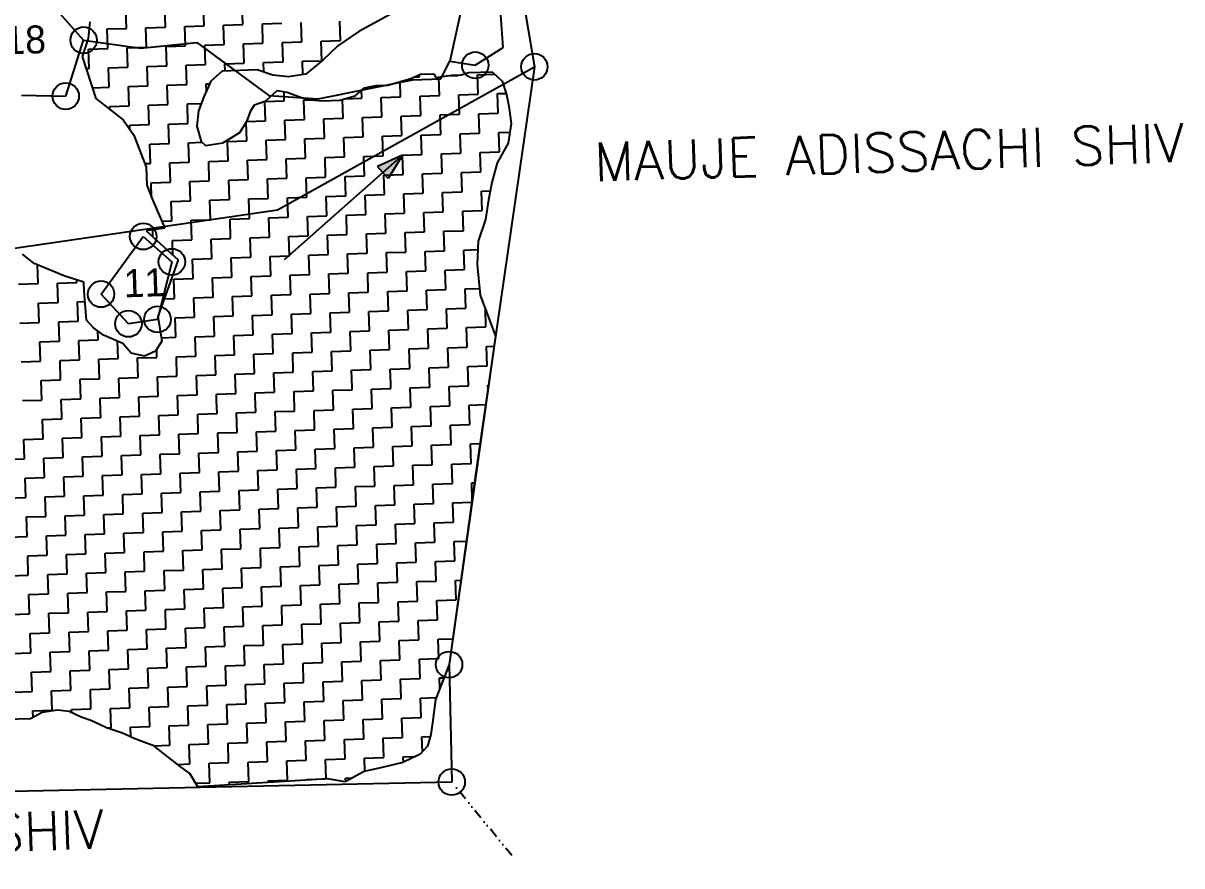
# Model space of a CAD drawing. Header units: metres. Extents: x 279700 to 281193, y 2031385 to 2032574.
# Drawn here: x 280590 to 281193, y 2031385 to 2031824 of the extents above; entities that cross this region are included whole.
import ezdxf
from ezdxf.enums import TextEntityAlignment as Align

# ---------------------------------------------------------------- set-up
doc = ezdxf.new("R2010")
doc.units = ezdxf.units.M
doc.linetypes.add('DIVIDE', pattern=[1.25, 0.5, -0.25, 0, -0.25, 0, -0.25])
for name, color, linetype in [('POLY_HATCH', 12, 'Continuous'), ('POLY_PARCEL', 6, 'Continuous'), ('TEXT_MAPOUT', 7, 'Continuous'), ('TEXT_PARCEL', 7, 'Continuous'), ('V_BOUND_LINE', 7, 'Continuous'), ('V_DIVIDE_LINE', 7, 'DIVIDE')]:
    doc.layers.add(name, color=color, linetype=linetype)
doc.styles.get("Standard").update_dxf_attribs({"font": 'simplex.shx'})
doc.styles.add('TEXT_MAP', font='')
doc.styles.get('TEXT_MAP').set_extended_font_data('Kruti Dev 050')

msp = doc.modelspace()

# ---------------------------------------------------------------- hatches: boundary and pattern name
h = msp.add_hatch(color=256)
h.paths.add_polyline_path([(280777.48, 2031746.19), (280780.25, 2031743.06), (280787.71, 2031755.24)])
h.paths.add_polyline_path([(280787.71, 2031755.24), (280774.71, 2031749.32), (280777.48, 2031746.19)])

# ---------------------------------------------------------------- linework, layer by layer
for points in [[(280787.71, 2031755.24), (280726.09, 2031700.68)], [(280787.71, 2031755.24), (280774.71, 2031749.32)], [(280787.71, 2031755.24), (280780.25, 2031743.06)], [(280780.25, 2031743.06), (280774.71, 2031749.32)]]:
    msp.add_lwpolyline(points)
for centre in [(280621.68, 2031815.02), (280825.55, 2031802.01), (280856.31, 2031801.17), (280612.39, 2031785.89), (280652.7, 2031712.88), (280667.62, 2031699.61), (280630.75, 2031682.86), (280660.14, 2031669.72), (280645.03, 2031667.45), (280811.9, 2031490.01), (280813.31, 2031428.89)]:
    msp.add_circle(centre, 6.88)
at = {"layer": 'POLY_HATCH', "linetype": 'Continuous'}
for p, q in [((280684.43, 2031822.54), (280684.09, 2031832.64)), ((280704.61, 2031823.21), (280704.28, 2031833.31)), ((280644.05, 2031821.2), (280643.72, 2031831.29)), ((280664.24, 2031821.87), (280663.9, 2031831.97)), ((280633.96, 2031820.86), (280644.05, 2031821.2)), ((280634.29, 2031810.77), (280633.96, 2031820.86)), ((280654.15, 2031821.54), (280664.24, 2031821.87)), ((280654.48, 2031811.44), (280654.15, 2031821.54)), ((280674.33, 2031822.21), (280684.43, 2031822.54)), ((280674.67, 2031812.11), (280674.33, 2031822.21)), ((280694.52, 2031822.88), (280704.61, 2031823.21)), ((280694.86, 2031812.79), (280694.52, 2031822.88)), ((280714.71, 2031823.55), (280724.8, 2031823.89)), ((280715.04, 2031813.46), (280714.71, 2031823.55)), ((280735.23, 2031814.13), (280734.89, 2031824.22)), ((280755.42, 2031814.8), (280755.08, 2031824.89)), ((280725.14, 2031813.79), (280735.23, 2031814.13)), ((280745.32, 2031814.46), (280755.42, 2031814.8)), ((280745.66, 2031804.37), (280745.32, 2031814.46)), ((280624.2, 2031810.44), (280634.29, 2031810.77)), ((280624.54, 2031800.34), (280624.2, 2031810.44)), ((280644.39, 2031811.11), (280654.48, 2031811.44)), ((280644.72, 2031801.01), (280644.39, 2031811.11)), ((280664.58, 2031811.78), (280674.67, 2031812.11)), ((280664.91, 2031801.68), (280664.58, 2031811.78)), ((280684.76, 2031812.45), (280694.86, 2031812.79)), ((280685.1, 2031802.36), (280684.76, 2031812.45)), ((280704.95, 2031813.12), (280715.04, 2031813.46)), ((280705.29, 2031803.03), (280704.95, 2031813.12)), ((280725.47, 2031803.7), (280725.14, 2031813.79)), ((280675, 2031802.02), (280685.1, 2031802.36)), ((280675.34, 2031791.93), (280675, 2031802.02)), ((280695.19, 2031802.69), (280705.29, 2031803.03)), ((280695.32, 2031798.98), (280695.19, 2031802.69)), ((280715.38, 2031803.36), (280725.47, 2031803.7)), ((280715.55, 2031798.35), (280715.38, 2031803.36)), ((280735.57, 2031804.03), (280745.66, 2031804.37)), ((280735.8, 2031797.13), (280735.57, 2031804.03)), ((280622.92, 2031800.29), (280624.54, 2031800.34)), ((280634.63, 2031800.68), (280644.72, 2031801.01)), ((280634.97, 2031790.58), (280634.63, 2031800.68)), ((280654.82, 2031801.35), (280664.91, 2031801.68)), ((280655.15, 2031791.26), (280654.82, 2031801.35)), ((280793.64, 2031795.86), (280796.46, 2031795.95)), ((280796.46, 2031795.95), (280796.43, 2031797.08)), ((280806.89, 2031786.2), (280806.57, 2031795.8)), ((280810.47, 2031796.42), (280816.65, 2031796.63)), ((280816.65, 2031796.63), (280816.64, 2031796.96)), ((280826.74, 2031796.96), (280835.69, 2031797.26)), ((280827.08, 2031786.87), (280826.74, 2031796.96)), ((280626.18, 2031790.29), (280634.97, 2031790.58)), ((280645.06, 2031790.92), (280655.15, 2031791.26)), ((280645.4, 2031780.83), (280645.06, 2031790.92)), ((280665.25, 2031791.59), (280675.34, 2031791.93)), ((280665.58, 2031781.5), (280665.25, 2031791.59)), ((280685.43, 2031792.26), (280687.34, 2031792.33)), ((280685.56, 2031788.45), (280685.43, 2031792.26)), ((280786.71, 2031785.53), (280786.44, 2031793.55)), ((280726.14, 2031783.51), (280725.99, 2031788.2)), ((280736.24, 2031783.85), (280740.54, 2031783.99)), ((280736.57, 2031773.75), (280736.24, 2031783.85)), ((280756.76, 2031774.43), (280756.43, 2031784.22)), ((280757.62, 2031784.56), (280766.52, 2031784.85)), ((280766.52, 2031784.85), (280766.38, 2031789)), ((280776.61, 2031785.19), (280786.71, 2031785.53)), ((280776.95, 2031775.1), (280776.61, 2031785.19)), ((280796.8, 2031785.86), (280806.89, 2031786.2)), ((280797.13, 2031775.77), (280796.8, 2031785.86)), ((280816.99, 2031786.53), (280827.08, 2031786.87)), ((280817.32, 2031776.44), (280816.99, 2031786.53)), ((280837.17, 2031787.2), (280841.55, 2031787.35)), ((280837.51, 2031777.11), (280837.17, 2031787.2)), ((280635.3, 2031780.49), (280645.4, 2031780.83)), ((280635.35, 2031779.01), (280635.3, 2031780.49)), ((280655.49, 2031781.16), (280665.58, 2031781.5)), ((280655.82, 2031771.07), (280655.49, 2031781.16)), ((280675.68, 2031781.83), (280682.87, 2031782.07)), ((280676.01, 2031771.74), (280675.68, 2031781.83)), ((280716.05, 2031783.18), (280726.14, 2031783.51)), ((280716.39, 2031773.08), (280716.05, 2031783.18)), ((280665.92, 2031771.4), (280676.01, 2031771.74)), ((280706.63, 2031762.65), (280706.31, 2031772.26)), ((280706.61, 2031772.76), (280716.39, 2031773.08)), ((280726.48, 2031773.42), (280736.57, 2031773.75)), ((280726.82, 2031763.32), (280726.48, 2031773.42)), ((280746.67, 2031774.09), (280756.76, 2031774.43)), ((280747, 2031764), (280746.67, 2031774.09)), ((280766.85, 2031774.76), (280776.95, 2031775.1)), ((280767.19, 2031764.67), (280766.85, 2031774.76)), ((280787.04, 2031775.43), (280797.13, 2031775.77)), ((280787.38, 2031765.34), (280787.04, 2031775.43)), ((280807.23, 2031776.1), (280817.32, 2031776.44)), ((280807.56, 2031766.01), (280807.23, 2031776.1)), ((280827.42, 2031776.77), (280837.51, 2031777.11)), ((280827.75, 2031766.68), (280827.42, 2031776.77)), ((280645.73, 2031770.73), (280655.82, 2031771.07)), ((280645.8, 2031768.56), (280645.73, 2031770.73)), ((280666.25, 2031761.31), (280665.92, 2031771.4)), ((280797.47, 2031765.67), (280807.56, 2031766.01)), ((280797.81, 2031755.58), (280797.47, 2031765.67)), ((280817.66, 2031766.35), (280827.75, 2031766.68)), ((280817.99, 2031756.25), (280817.66, 2031766.35)), ((280837.84, 2031767.02), (280843.55, 2031767.21)), ((280838.18, 2031756.92), (280837.84, 2031767.02)), ((280656.16, 2031760.97), (280666.25, 2031761.31)), ((280656.5, 2031750.88), (280656.16, 2031760.97)), ((280676.35, 2031761.65), (280683.32, 2031761.88)), ((280676.68, 2031751.55), (280676.35, 2031761.65)), ((280696.53, 2031762.32), (280706.63, 2031762.65)), ((280696.87, 2031752.22), (280696.53, 2031762.32)), ((280716.72, 2031762.99), (280726.82, 2031763.32)), ((280717.06, 2031752.9), (280716.72, 2031762.99)), ((280736.91, 2031763.66), (280747, 2031764)), ((280737.24, 2031753.57), (280736.91, 2031763.66)), ((280757.1, 2031764.33), (280767.19, 2031764.67)), ((280757.43, 2031754.24), (280757.1, 2031764.33)), ((280777.28, 2031765), (280787.38, 2031765.34)), ((280777.62, 2031754.91), (280777.28, 2031765)), ((280747.34, 2031753.9), (280757.43, 2031754.24)), ((280747.67, 2031743.81), (280747.34, 2031753.9)), ((280767.53, 2031754.57), (280777.62, 2031754.91)), ((280767.86, 2031744.48), (280767.53, 2031754.57)), ((280787.71, 2031755.24), (280797.81, 2031755.58)), ((280788.05, 2031745.15), (280787.71, 2031755.24)), ((280807.9, 2031755.92), (280817.99, 2031756.25)), ((280808.24, 2031745.82), (280807.9, 2031755.92)), ((280828.09, 2031756.59), (280838.18, 2031756.92)), ((280828.42, 2031746.49), (280828.09, 2031756.59)), ((280653.52, 2031750.78), (280656.5, 2031750.88)), ((280666.59, 2031751.22), (280676.68, 2031751.55)), ((280666.93, 2031741.12), (280666.59, 2031751.22)), ((280686.78, 2031751.89), (280696.87, 2031752.22)), ((280687.11, 2031741.79), (280686.78, 2031751.89)), ((280706.96, 2031752.56), (280717.06, 2031752.9)), ((280707.3, 2031742.47), (280706.96, 2031752.56)), ((280727.15, 2031753.23), (280737.24, 2031753.57)), ((280727.49, 2031743.14), (280727.15, 2031753.23)), ((280677.02, 2031741.46), (280687.11, 2031741.79)), ((280697.21, 2031742.13), (280707.3, 2031742.47)), ((280697.54, 2031732.04), (280697.21, 2031742.13)), ((280717.39, 2031742.8), (280727.49, 2031743.14)), ((280717.73, 2031732.71), (280717.39, 2031742.8)), ((280737.58, 2031743.47), (280747.67, 2031743.81)), ((280737.92, 2031733.38), (280737.58, 2031743.47)), ((280757.77, 2031744.14), (280767.86, 2031744.48)), ((280758.1, 2031734.05), (280757.77, 2031744.14)), ((280777.95, 2031744.82), (280788.05, 2031745.15)), ((280778.29, 2031734.72), (280777.95, 2031744.82)), ((280798.14, 2031745.49), (280808.24, 2031745.82)), ((280798.48, 2031735.39), (280798.14, 2031745.49)), ((280818.33, 2031746.16), (280828.42, 2031746.49)), ((280818.66, 2031736.06), (280818.33, 2031746.16)), ((280656.83, 2031740.79), (280666.93, 2031741.12)), ((280657.08, 2031733.19), (280656.83, 2031740.79)), ((280677.35, 2031731.37), (280677.02, 2031741.46)), ((280808.57, 2031735.73), (280818.66, 2031736.06)), ((280808.91, 2031725.64), (280808.57, 2031735.73)), ((280828.76, 2031736.4), (280833.36, 2031736.55)), ((280829.09, 2031726.31), (280828.76, 2031736.4)), ((280667.26, 2031731.03), (280677.35, 2031731.37)), ((280667.6, 2031720.94), (280667.26, 2031731.03)), ((280687.45, 2031731.7), (280697.54, 2031732.04)), ((280687.78, 2031721.61), (280687.45, 2031731.7)), ((280707.64, 2031732.37), (280717.73, 2031732.71)), ((280707.97, 2031722.28), (280707.64, 2031732.37)), ((280727.82, 2031733.04), (280737.92, 2031733.38)), ((280728.16, 2031722.95), (280727.82, 2031733.04)), ((280748.01, 2031733.72), (280758.1, 2031734.05)), ((280748.35, 2031723.62), (280748.01, 2031733.72)), ((280768.2, 2031734.39), (280778.29, 2031734.72)), ((280768.53, 2031724.29), (280768.2, 2031734.39)), ((280788.38, 2031735.06), (280798.48, 2031735.39)), ((280788.72, 2031724.96), (280788.38, 2031735.06)), ((280738.25, 2031723.29), (280748.35, 2031723.62)), ((280758.44, 2031723.96), (280768.53, 2031724.29)), ((280758.77, 2031713.86), (280758.44, 2031723.96)), ((280778.63, 2031724.63), (280788.72, 2031724.96)), ((280778.96, 2031714.54), (280778.63, 2031724.63)), ((280798.81, 2031725.3), (280808.91, 2031725.64)), ((280799.15, 2031715.21), (280798.81, 2031725.3)), ((280819, 2031725.97), (280829.09, 2031726.31)), ((280819.34, 2031715.88), (280819, 2031725.97)), ((280662.47, 2031720.77), (280667.6, 2031720.94)), ((280677.69, 2031721.27), (280687.78, 2031721.61)), ((280678.03, 2031711.18), (280677.69, 2031721.27)), ((280697.88, 2031721.94), (280707.97, 2031722.28)), ((280698.21, 2031711.85), (280697.88, 2031721.94)), ((280718.06, 2031722.61), (280728.16, 2031722.95)), ((280718.4, 2031712.52), (280718.06, 2031722.61)), ((280738.59, 2031713.19), (280738.25, 2031723.29)), ((280657.77, 2031712.52), (280657.65, 2031716.3)), ((280688.12, 2031711.51), (280698.21, 2031711.85)), ((280688.46, 2031701.42), (280688.12, 2031711.51)), ((280708.31, 2031712.19), (280718.4, 2031712.52)), ((280708.64, 2031702.09), (280708.31, 2031712.19)), ((280728.49, 2031712.86), (280738.59, 2031713.19)), ((280728.83, 2031702.76), (280728.49, 2031712.86)), ((280748.68, 2031713.53), (280758.77, 2031713.86)), ((280749.02, 2031703.43), (280748.68, 2031713.53)), ((280768.87, 2031714.2), (280778.96, 2031714.54)), ((280769.2, 2031704.11), (280768.87, 2031714.2)), ((280789.06, 2031714.87), (280799.15, 2031715.21)), ((280789.39, 2031704.78), (280789.06, 2031714.87)), ((280809.24, 2031715.54), (280819.34, 2031715.88)), ((280809.58, 2031705.45), (280809.24, 2031715.54)), ((280667.93, 2031710.84), (280678.03, 2031711.18)), ((280668.19, 2031703.13), (280667.93, 2031710.84)), ((280799.48, 2031705.11), (280809.58, 2031705.45)), ((280819.67, 2031705.78), (280826.9, 2031706.02)), ((280820.01, 2031695.69), (280819.67, 2031705.78)), ((280678.36, 2031701.08), (280688.46, 2031701.42)), ((280678.7, 2031690.99), (280678.36, 2031701.08)), ((280698.55, 2031701.76), (280708.64, 2031702.09)), ((280698.88, 2031691.66), (280698.55, 2031701.76)), ((280718.74, 2031702.43), (280728.83, 2031702.76)), ((280719.07, 2031692.33), (280718.74, 2031702.43)), ((280738.92, 2031703.1), (280749.02, 2031703.43)), ((280739.26, 2031693.01), (280738.92, 2031703.1)), ((280759.11, 2031703.77), (280769.2, 2031704.11)), ((280759.45, 2031693.68), (280759.11, 2031703.77)), ((280779.3, 2031704.44), (280789.39, 2031704.78)), ((280779.63, 2031694.35), (280779.3, 2031704.44)), ((280799.82, 2031695.02), (280799.48, 2031705.11)), ((280597.95, 2031688.31), (280597.62, 2031698.11)), ((280749.35, 2031693.34), (280759.45, 2031693.68)), ((280749.69, 2031683.25), (280749.35, 2031693.34)), ((280769.54, 2031694.01), (280779.63, 2031694.35)), ((280769.88, 2031683.92), (280769.54, 2031694.01)), ((280789.73, 2031694.68), (280799.82, 2031695.02)), ((280790.06, 2031684.59), (280789.73, 2031694.68)), ((280809.91, 2031695.35), (280820.01, 2031695.69)), ((280810.25, 2031685.26), (280809.91, 2031695.35)), ((280587.86, 2031687.97), (280597.95, 2031688.31)), ((280608.04, 2031688.64), (280618.14, 2031688.98)), ((280608.38, 2031678.55), (280608.04, 2031688.64)), ((280618.14, 2031688.98), (280618.09, 2031690.29)), ((280668.6, 2031690.66), (280678.7, 2031690.99)), ((280668.94, 2031680.56), (280668.6, 2031690.66)), ((280688.79, 2031691.33), (280698.88, 2031691.66)), ((280689.13, 2031681.23), (280688.79, 2031691.33)), ((280708.98, 2031692), (280719.07, 2031692.33)), ((280709.31, 2031681.9), (280708.98, 2031692)), ((280729.17, 2031692.67), (280739.26, 2031693.01)), ((280729.5, 2031682.58), (280729.17, 2031692.67)), ((280679.03, 2031680.9), (280689.13, 2031681.23)), ((280699.22, 2031681.57), (280709.31, 2031681.9)), ((280699.56, 2031671.48), (280699.22, 2031681.57)), ((280719.41, 2031682.24), (280729.5, 2031682.58)), ((280719.74, 2031672.15), (280719.41, 2031682.24)), ((280739.59, 2031682.91), (280749.69, 2031683.25)), ((280739.93, 2031672.82), (280739.59, 2031682.91)), ((280759.78, 2031683.58), (280769.88, 2031683.92)), ((280760.12, 2031673.49), (280759.78, 2031683.58)), ((280779.97, 2031684.25), (280790.06, 2031684.59)), ((280780.3, 2031674.16), (280779.97, 2031684.25)), ((280800.16, 2031684.93), (280810.25, 2031685.26)), ((280800.49, 2031674.83), (280800.16, 2031684.93)), ((280820.34, 2031685.6), (280827.72, 2031685.84)), ((280820.68, 2031675.5), (280820.34, 2031685.6)), ((280598.28, 2031678.21), (280608.38, 2031678.55)), ((280598.62, 2031668.12), (280598.28, 2031678.21)), ((280618.47, 2031678.88), (280622.4, 2031679.01)), ((280618.81, 2031668.79), (280618.47, 2031678.88)), ((280663.64, 2031680.39), (280668.94, 2031680.56)), ((280679.37, 2031670.8), (280679.03, 2031680.9)), ((280810.59, 2031675.17), (280820.68, 2031675.5)), ((280669.28, 2031670.47), (280679.37, 2031670.8)), ((280669.61, 2031660.37), (280669.28, 2031670.47)), ((280689.46, 2031671.14), (280699.56, 2031671.48)), ((280689.8, 2031661.05), (280689.46, 2031671.14)), ((280709.65, 2031671.81), (280719.74, 2031672.15)), ((280709.99, 2031661.72), (280709.65, 2031671.81)), ((280729.84, 2031672.48), (280739.93, 2031672.82)), ((280730.17, 2031662.39), (280729.84, 2031672.48)), ((280750.02, 2031673.15), (280760.12, 2031673.49)), ((280750.36, 2031663.06), (280750.02, 2031673.15)), ((280770.21, 2031673.83), (280780.3, 2031674.16)), ((280770.55, 2031663.73), (280770.21, 2031673.83)), ((280790.4, 2031674.5), (280800.49, 2031674.83)), ((280790.73, 2031664.4), (280790.4, 2031674.5)), ((280810.92, 2031665.07), (280810.59, 2031675.17)), ((280831.11, 2031665.75), (280830.8, 2031675.07)), ((280588.53, 2031667.78), (280598.62, 2031668.12)), ((280608.71, 2031668.45), (280618.81, 2031668.79)), ((280609.05, 2031658.36), (280608.71, 2031668.45)), ((280629.24, 2031659.03), (280629.08, 2031663.69)), ((280760.45, 2031663.4), (280770.55, 2031663.73)), ((280760.79, 2031653.3), (280760.45, 2031663.4)), ((280780.64, 2031664.07), (280790.73, 2031664.4)), ((280780.98, 2031653.97), (280780.64, 2031664.07)), ((280800.83, 2031664.74), (280810.92, 2031665.07)), ((280801.16, 2031654.65), (280800.83, 2031664.74)), ((280821.01, 2031665.41), (280831.11, 2031665.75)), ((280821.35, 2031655.32), (280821.01, 2031665.41)), ((280598.96, 2031658.02), (280609.05, 2031658.36)), ((280599.29, 2031647.93), (280598.96, 2031658.02)), ((280619.14, 2031658.7), (280629.24, 2031659.03)), ((280619.48, 2031648.6), (280619.14, 2031658.7)), ((280639.67, 2031649.27), (280639.36, 2031658.38)), ((280662.19, 2031660.13), (280669.61, 2031660.37)), ((280679.7, 2031660.71), (280689.8, 2031661.05)), ((280680.04, 2031650.62), (280679.7, 2031660.71)), ((280699.89, 2031661.38), (280709.99, 2031661.72)), ((280700.23, 2031651.29), (280699.89, 2031661.38)), ((280720.08, 2031662.05), (280730.17, 2031662.39)), ((280720.41, 2031651.96), (280720.08, 2031662.05)), ((280740.27, 2031662.72), (280750.36, 2031663.06)), ((280740.6, 2031652.63), (280740.27, 2031662.72)), ((280659.85, 2031649.95), (280659.72, 2031654)), ((280690.13, 2031650.95), (280700.23, 2031651.29)), ((280710.32, 2031651.62), (280720.41, 2031651.96)), ((280710.66, 2031641.53), (280710.32, 2031651.62)), ((280730.51, 2031652.3), (280740.6, 2031652.63)), ((280730.84, 2031642.2), (280730.51, 2031652.3)), ((280750.7, 2031652.97), (280760.79, 2031653.3)), ((280751.03, 2031642.87), (280750.7, 2031652.97)), ((280770.88, 2031653.64), (280780.98, 2031653.97)), ((280771.22, 2031643.54), (280770.88, 2031653.64)), ((280791.07, 2031654.31), (280801.16, 2031654.65)), ((280791.41, 2031644.22), (280791.07, 2031654.31)), ((280811.26, 2031654.98), (280821.35, 2031655.32)), ((280811.59, 2031644.89), (280811.26, 2031654.98)), ((280831.44, 2031655.65), (280835.4, 2031655.78)), ((280831.78, 2031645.56), (280831.44, 2031655.65)), ((280589.2, 2031647.6), (280599.29, 2031647.93)), ((280609.39, 2031648.27), (280619.48, 2031648.6)), ((280609.72, 2031638.17), (280609.39, 2031648.27)), ((280629.57, 2031648.94), (280639.67, 2031649.27)), ((280629.91, 2031638.84), (280629.57, 2031648.94)), ((280649.76, 2031649.61), (280659.85, 2031649.95)), ((280650.1, 2031639.52), (280649.76, 2031649.61)), ((280669.95, 2031650.28), (280680.04, 2031650.62)), ((280670.28, 2031640.19), (280669.95, 2031650.28)), ((280690.47, 2031640.86), (280690.13, 2031650.95)), ((280821.69, 2031645.22), (280831.78, 2031645.56)), ((280821.85, 2031640.17), (280821.69, 2031645.22)), ((280640, 2031639.18), (280650.1, 2031639.52)), ((280640.34, 2031629.09), (280640, 2031639.18)), ((280660.19, 2031639.85), (280670.28, 2031640.19)), ((280660.52, 2031629.76), (280660.19, 2031639.85)), ((280680.38, 2031640.52), (280690.47, 2031640.86)), ((280680.71, 2031630.43), (280680.38, 2031640.52)), ((280700.56, 2031641.19), (280710.66, 2031641.53)), ((280700.9, 2031631.1), (280700.56, 2031641.19)), ((280720.75, 2031641.87), (280730.84, 2031642.2)), ((280721.09, 2031631.77), (280720.75, 2031641.87)), ((280740.94, 2031642.54), (280751.03, 2031642.87)), ((280741.27, 2031632.44), (280740.94, 2031642.54)), ((280761.12, 2031643.21), (280771.22, 2031643.54)), ((280761.42, 2031634.31), (280761.12, 2031643.21)), ((280781.31, 2031643.88), (280791.41, 2031644.22)), ((280781.56, 2031636.27), (280781.31, 2031643.88)), ((280801.5, 2031644.55), (280811.59, 2031644.89)), ((280801.71, 2031638.22), (280801.5, 2031644.55)), ((280822.02, 2031635.13), (280821.85, 2031640.17)), ((280599.63, 2031637.84), (280609.72, 2031638.17)), ((280599.96, 2031627.74), (280599.63, 2031637.84)), ((280619.81, 2031638.51), (280629.91, 2031638.84)), ((280620.15, 2031628.42), (280619.81, 2031638.51)), ((280751.37, 2031632.78), (280761.46, 2031633.12)), ((280761.46, 2031633.12), (280761.42, 2031634.31)), ((280771.55, 2031633.45), (280781.65, 2031633.79)), ((280771.89, 2031623.36), (280771.55, 2031633.45)), ((280781.65, 2031633.79), (280781.56, 2031636.27)), ((280791.74, 2031634.12), (280801.83, 2031634.46)), ((280792.08, 2031624.03), (280791.74, 2031634.12)), ((280801.83, 2031634.46), (280801.71, 2031638.22)), ((280811.93, 2031634.79), (280822.02, 2031635.13)), ((280812.26, 2031624.7), (280811.93, 2031634.79)), ((280832.12, 2031635.46), (280832.52, 2031635.48)), ((280832.19, 2031633.15), (280832.12, 2031635.46)), ((280589.87, 2031627.41), (280599.96, 2031627.74)), ((280610.06, 2031628.08), (280620.15, 2031628.42)), ((280610.34, 2031619.66), (280610.06, 2031628.08)), ((280630.24, 2031628.75), (280640.34, 2031629.09)), ((280630.48, 2031621.61), (280630.24, 2031628.75)), ((280650.43, 2031629.42), (280660.52, 2031629.76)), ((280650.63, 2031623.57), (280650.43, 2031629.42)), ((280670.62, 2031630.09), (280680.71, 2031630.43)), ((280670.77, 2031625.52), (280670.62, 2031630.09)), ((280690.81, 2031630.77), (280700.9, 2031631.1)), ((280690.91, 2031627.48), (280690.81, 2031630.77)), ((280691.14, 2031620.67), (280690.91, 2031627.48)), ((280710.99, 2031631.44), (280721.09, 2031631.77)), ((280711.06, 2031629.43), (280710.99, 2031631.44)), ((280711.33, 2031621.34), (280711.06, 2031629.43)), ((280731.18, 2031632.11), (280741.27, 2031632.44)), ((280731.2, 2031631.38), (280731.18, 2031632.11)), ((280731.52, 2031622.01), (280731.2, 2031631.38)), ((280751.7, 2031622.69), (280751.37, 2031632.78)), ((280630.58, 2031618.66), (280630.48, 2031621.61)), ((280650.77, 2031619.33), (280650.63, 2031623.57)), ((280670.95, 2031620), (280670.77, 2031625.52)), ((280701.23, 2031621.01), (280711.33, 2031621.34)), ((280701.57, 2031610.91), (280701.23, 2031621.01)), ((280721.42, 2031621.68), (280731.52, 2031622.01)), ((280721.76, 2031611.59), (280721.42, 2031621.68)), ((280741.61, 2031622.35), (280751.7, 2031622.69)), ((280741.94, 2031612.26), (280741.61, 2031622.35)), ((280761.8, 2031623.02), (280771.89, 2031623.36)), ((280762.13, 2031612.93), (280761.8, 2031623.02)), ((280781.98, 2031623.69), (280792.08, 2031624.03)), ((280782.32, 2031613.6), (280781.98, 2031623.69)), ((280802.17, 2031624.36), (280812.26, 2031624.7)), ((280802.51, 2031614.27), (280802.17, 2031624.36)), ((280822.36, 2031625.04), (280831.08, 2031625.33)), ((280822.69, 2031614.94), (280822.36, 2031625.04)), ((280600.3, 2031617.65), (280610.39, 2031617.99)), ((280600.63, 2031607.56), (280600.3, 2031617.65)), ((280610.39, 2031617.99), (280610.34, 2031619.66)), ((280620.49, 2031618.32), (280630.58, 2031618.66)), ((280620.82, 2031608.23), (280620.49, 2031618.32)), ((280640.67, 2031618.99), (280650.77, 2031619.33)), ((280641.01, 2031608.9), (280640.67, 2031618.99)), ((280660.86, 2031619.66), (280670.95, 2031620)), ((280661.2, 2031609.57), (280660.86, 2031619.66)), ((280681.05, 2031620.34), (280691.14, 2031620.67)), ((280681.38, 2031610.24), (280681.05, 2031620.34)), ((280812.6, 2031614.61), (280822.69, 2031614.94)), ((280630.92, 2031608.56), (280641.01, 2031608.9)), ((280651.1, 2031609.24), (280661.2, 2031609.57)), ((280651.44, 2031599.14), (280651.1, 2031609.24)), ((280671.29, 2031609.91), (280681.38, 2031610.24)), ((280671.63, 2031599.81), (280671.29, 2031609.91)), ((280691.48, 2031610.58), (280701.57, 2031610.91)), ((280691.81, 2031600.48), (280691.48, 2031610.58)), ((280711.66, 2031611.25), (280721.76, 2031611.59)), ((280712, 2031601.16), (280711.66, 2031611.25)), ((280731.85, 2031611.92), (280741.94, 2031612.26)), ((280732.19, 2031601.83), (280731.85, 2031611.92)), ((280752.04, 2031612.59), (280762.13, 2031612.93)), ((280752.37, 2031602.5), (280752.04, 2031612.59)), ((280772.23, 2031613.26), (280782.32, 2031613.6)), ((280772.56, 2031603.17), (280772.23, 2031613.26)), ((280792.41, 2031613.94), (280802.51, 2031614.27)), ((280792.75, 2031603.84), (280792.41, 2031613.94)), ((280812.94, 2031604.51), (280812.6, 2031614.61)), ((280590.54, 2031607.22), (280600.63, 2031607.56)), ((280590.88, 2031597.13), (280590.54, 2031607.22)), ((280610.73, 2031607.89), (280620.82, 2031608.23)), ((280611.06, 2031597.8), (280610.73, 2031607.89)), ((280631.25, 2031598.47), (280630.92, 2031608.56)), ((280762.47, 2031602.83), (280772.56, 2031603.17)), ((280762.8, 2031592.74), (280762.47, 2031602.83)), ((280782.65, 2031603.51), (280792.75, 2031603.84)), ((280782.99, 2031593.41), (280782.65, 2031603.51)), ((280802.84, 2031604.18), (280812.94, 2031604.51)), ((280803.18, 2031594.08), (280802.84, 2031604.18)), ((280823.03, 2031604.85), (280828.2, 2031605.02)), ((280823.36, 2031594.75), (280823.03, 2031604.85)), ((280580.78, 2031596.79), (280590.88, 2031597.13)), ((280600.97, 2031597.46), (280611.06, 2031597.8)), ((280601.31, 2031587.37), (280600.97, 2031597.46)), ((280621.16, 2031598.13), (280631.25, 2031598.47)), ((280621.49, 2031588.04), (280621.16, 2031598.13)), ((280641.34, 2031598.81), (280651.44, 2031599.14)), ((280641.68, 2031588.71), (280641.34, 2031598.81)), ((280661.53, 2031599.48), (280671.63, 2031599.81)), ((280661.87, 2031589.38), (280661.53, 2031599.48)), ((280681.72, 2031600.15), (280691.81, 2031600.48)), ((280682.05, 2031590.06), (280681.72, 2031600.15)), ((280701.91, 2031600.82), (280712, 2031601.16)), ((280702.24, 2031590.73), (280701.91, 2031600.82)), ((280722.09, 2031601.49), (280732.19, 2031601.83)), ((280722.43, 2031591.4), (280722.09, 2031601.49)), ((280742.28, 2031602.16), (280752.37, 2031602.5)), ((280742.62, 2031592.07), (280742.28, 2031602.16)), ((280712.34, 2031591.06), (280722.43, 2031591.4)), ((280712.67, 2031580.97), (280712.34, 2031591.06)), ((280732.52, 2031591.73), (280742.62, 2031592.07)), ((280732.86, 2031581.64), (280732.52, 2031591.73)), ((280752.71, 2031592.41), (280762.8, 2031592.74)), ((280753.05, 2031582.31), (280752.71, 2031592.41)), ((280772.9, 2031593.08), (280782.99, 2031593.41)), ((280773.23, 2031582.98), (280772.9, 2031593.08)), ((280793.08, 2031593.75), (280803.18, 2031594.08)), ((280793.42, 2031583.65), (280793.08, 2031593.75)), ((280813.27, 2031594.42), (280823.36, 2031594.75)), ((280813.61, 2031584.33), (280813.27, 2031594.42)), ((280591.21, 2031587.03), (280601.31, 2031587.37)), ((280591.55, 2031576.94), (280591.21, 2031587.03)), ((280611.4, 2031587.71), (280621.49, 2031588.04)), ((280611.74, 2031577.61), (280611.4, 2031587.71)), ((280631.59, 2031588.38), (280641.68, 2031588.71)), ((280631.92, 2031578.28), (280631.59, 2031588.38)), ((280651.77, 2031589.05), (280661.87, 2031589.38)), ((280652.11, 2031578.95), (280651.77, 2031589.05)), ((280671.96, 2031589.72), (280682.05, 2031590.06)), ((280672.3, 2031579.63), (280671.96, 2031589.72)), ((280692.15, 2031590.39), (280702.24, 2031590.73)), ((280692.48, 2031580.3), (280692.15, 2031590.39)), ((280823.7, 2031584.66), (280825.33, 2031584.72)), ((280642.02, 2031578.62), (280652.11, 2031578.95)), ((280662.2, 2031579.29), (280672.3, 2031579.63)), ((280662.54, 2031569.2), (280662.2, 2031579.29)), ((280682.39, 2031579.96), (280692.48, 2031580.3)), ((280682.73, 2031569.87), (280682.39, 2031579.96)), ((280702.58, 2031580.63), (280712.67, 2031580.97)), ((280702.91, 2031570.54), (280702.58, 2031580.63)), ((280722.76, 2031581.3), (280732.86, 2031581.64)), ((280723.1, 2031571.21), (280722.76, 2031581.3)), ((280742.95, 2031581.98), (280753.05, 2031582.31)), ((280743.29, 2031571.88), (280742.95, 2031581.98)), ((280763.14, 2031582.65), (280773.23, 2031582.98)), ((280763.47, 2031572.55), (280763.14, 2031582.65)), ((280783.33, 2031583.32), (280793.42, 2031583.65)), ((280783.66, 2031573.23), (280783.33, 2031583.32)), ((280803.51, 2031583.99), (280813.61, 2031584.33)), ((280803.85, 2031573.9), (280803.51, 2031583.99)), ((280824.01, 2031575.41), (280823.7, 2031584.66)), ((280581.45, 2031576.6), (280591.55, 2031576.94)), ((280601.64, 2031577.28), (280611.74, 2031577.61)), ((280601.98, 2031567.18), (280601.64, 2031577.28)), ((280621.83, 2031577.95), (280631.92, 2031578.28)), ((280622.16, 2031567.85), (280621.83, 2031577.95)), ((280642.35, 2031568.53), (280642.02, 2031578.62)), ((280773.57, 2031572.89), (280783.66, 2031573.23)), ((280773.9, 2031562.8), (280773.57, 2031572.89)), ((280793.76, 2031573.56), (280803.85, 2031573.9)), ((280794.09, 2031563.47), (280793.76, 2031573.56)), ((280813.94, 2031574.23), (280823.89, 2031574.56)), ((280814.28, 2031564.14), (280813.94, 2031574.23)), ((280591.88, 2031566.85), (280601.98, 2031567.18)), ((280592.22, 2031556.75), (280591.88, 2031566.85)), ((280612.07, 2031567.52), (280622.16, 2031567.85)), ((280612.41, 2031557.42), (280612.07, 2031567.52)), ((280632.26, 2031568.19), (280642.35, 2031568.53)), ((280632.59, 2031558.1), (280632.26, 2031568.19)), ((280652.45, 2031568.86), (280662.54, 2031569.2)), ((280652.78, 2031558.77), (280652.45, 2031568.86)), ((280672.63, 2031569.53), (280682.73, 2031569.87)), ((280672.97, 2031559.44), (280672.63, 2031569.53)), ((280692.82, 2031570.2), (280702.91, 2031570.54)), ((280693.16, 2031560.11), (280692.82, 2031570.2)), ((280713.01, 2031570.88), (280723.1, 2031571.21)), ((280713.34, 2031560.78), (280713.01, 2031570.88)), ((280733.19, 2031571.55), (280743.29, 2031571.88)), ((280733.53, 2031561.45), (280733.19, 2031571.55)), ((280753.38, 2031572.22), (280763.47, 2031572.55)), ((280753.72, 2031562.12), (280753.38, 2031572.22)), ((280703.25, 2031560.45), (280713.34, 2031560.78)), ((280723.44, 2031561.12), (280733.53, 2031561.45)), ((280723.77, 2031551.02), (280723.44, 2031561.12)), ((280743.62, 2031561.79), (280753.72, 2031562.12)), ((280743.96, 2031551.7), (280743.62, 2031561.79)), ((280763.81, 2031562.46), (280773.9, 2031562.8)), ((280764.15, 2031552.37), (280763.81, 2031562.46)), ((280784, 2031563.13), (280794.09, 2031563.47)), ((280784.33, 2031553.04), (280784, 2031563.13)), ((280804.18, 2031563.8), (280814.28, 2031564.14)), ((280804.52, 2031553.71), (280804.18, 2031563.8)), ((280582.13, 2031556.42), (280592.22, 2031556.75)), ((280602.31, 2031557.09), (280612.41, 2031557.42)), ((280602.65, 2031547), (280602.31, 2031557.09)), ((280622.5, 2031557.76), (280632.59, 2031558.1)), ((280622.84, 2031547.67), (280622.5, 2031557.76)), ((280642.69, 2031558.43), (280652.78, 2031558.77)), ((280643.02, 2031548.34), (280642.69, 2031558.43)), ((280662.87, 2031559.1), (280672.97, 2031559.44)), ((280663.21, 2031549.01), (280662.87, 2031559.1)), ((280683.06, 2031559.77), (280693.16, 2031560.11)), ((280683.4, 2031549.68), (280683.06, 2031559.77)), ((280703.58, 2031550.35), (280703.25, 2031560.45)), ((280653.12, 2031548.67), (280663.21, 2031549.01)), ((280653.45, 2031538.58), (280653.12, 2031548.67)), ((280673.3, 2031549.35), (280683.4, 2031549.68)), ((280673.64, 2031539.25), (280673.3, 2031549.35)), ((280693.49, 2031550.02), (280703.58, 2031550.35)), ((280693.83, 2031539.92), (280693.49, 2031550.02)), ((280713.68, 2031550.69), (280723.77, 2031551.02)), ((280714.01, 2031540.59), (280713.68, 2031550.69)), ((280733.87, 2031551.36), (280743.96, 2031551.7)), ((280734.2, 2031541.27), (280733.87, 2031551.36)), ((280754.05, 2031552.03), (280764.15, 2031552.37)), ((280754.39, 2031541.94), (280754.05, 2031552.03)), ((280774.24, 2031552.7), (280784.33, 2031553.04)), ((280774.58, 2031542.61), (280774.24, 2031552.7)), ((280794.43, 2031553.37), (280804.52, 2031553.71)), ((280794.76, 2031543.28), (280794.43, 2031553.37)), ((280814.61, 2031554.05), (280821.01, 2031554.26)), ((280814.95, 2031543.95), (280814.61, 2031554.05)), ((280592.56, 2031546.66), (280602.65, 2031547)), ((280592.89, 2031536.57), (280592.56, 2031546.66)), ((280612.74, 2031547.33), (280622.84, 2031547.67)), ((280613.08, 2031537.24), (280612.74, 2031547.33)), ((280632.93, 2031548), (280643.02, 2031548.34)), ((280633.27, 2031537.91), (280632.93, 2031548)), ((280764.48, 2031542.27), (280774.58, 2031542.61)), ((280784.67, 2031542.94), (280794.76, 2031543.28)), ((280785, 2031532.85), (280784.67, 2031542.94)), ((280804.86, 2031543.62), (280814.95, 2031543.95)), ((280805.19, 2031533.52), (280804.86, 2031543.62)), ((280582.8, 2031536.23), (280592.89, 2031536.57)), ((280602.98, 2031536.9), (280613.08, 2031537.24)), ((280603.32, 2031526.81), (280602.98, 2031536.9)), ((280623.17, 2031537.57), (280633.27, 2031537.91)), ((280623.51, 2031527.48), (280623.17, 2031537.57)), ((280643.36, 2031538.24), (280653.45, 2031538.58)), ((280643.69, 2031528.15), (280643.36, 2031538.24)), ((280663.55, 2031538.92), (280673.64, 2031539.25)), ((280663.88, 2031528.82), (280663.55, 2031538.92)), ((280683.73, 2031539.59), (280693.83, 2031539.92)), ((280684.07, 2031529.49), (280683.73, 2031539.59)), ((280703.92, 2031540.26), (280714.01, 2031540.59)), ((280704.26, 2031530.17), (280703.92, 2031540.26)), ((280724.11, 2031540.93), (280734.2, 2031541.27)), ((280724.44, 2031530.84), (280724.11, 2031540.93)), ((280744.29, 2031541.6), (280754.39, 2031541.94)), ((280744.63, 2031531.51), (280744.29, 2031541.6)), ((280764.82, 2031532.18), (280764.48, 2031542.27)), ((280714.35, 2031530.5), (280724.44, 2031530.84)), ((280714.69, 2031520.41), (280714.35, 2031530.5)), ((280734.54, 2031531.17), (280744.63, 2031531.51)), ((280734.87, 2031521.08), (280734.54, 2031531.17)), ((280754.72, 2031531.84), (280764.82, 2031532.18)), ((280755.06, 2031521.75), (280754.72, 2031531.84)), ((280774.91, 2031532.52), (280785, 2031532.85)), ((280775.25, 2031522.42), (280774.91, 2031532.52)), ((280795.1, 2031533.19), (280805.19, 2031533.52)), ((280795.43, 2031523.09), (280795.1, 2031533.19)), ((280815.29, 2031533.86), (280818.13, 2031533.95)), ((280815.62, 2031523.76), (280815.29, 2031533.86)), ((280593.23, 2031526.47), (280603.32, 2031526.81)), ((280593.56, 2031516.38), (280593.23, 2031526.47)), ((280613.41, 2031527.14), (280623.51, 2031527.48)), ((280613.75, 2031517.05), (280613.41, 2031527.14)), ((280633.6, 2031527.82), (280643.69, 2031528.15)), ((280633.94, 2031517.72), (280633.6, 2031527.82)), ((280653.79, 2031528.49), (280663.88, 2031528.82)), ((280654.12, 2031518.39), (280653.79, 2031528.49)), ((280673.98, 2031529.16), (280684.07, 2031529.49)), ((280674.31, 2031519.06), (280673.98, 2031529.16)), ((280694.16, 2031529.83), (280704.26, 2031530.17)), ((280694.5, 2031519.74), (280694.16, 2031529.83)), ((280644.03, 2031518.06), (280654.12, 2031518.39)), ((280664.22, 2031518.73), (280674.31, 2031519.06)), ((280664.55, 2031508.64), (280664.22, 2031518.73)), ((280684.4, 2031519.4), (280694.5, 2031519.74)), ((280684.74, 2031509.31), (280684.4, 2031519.4)), ((280704.59, 2031520.07), (280714.69, 2031520.41)), ((280704.93, 2031509.98), (280704.59, 2031520.07)), ((280724.78, 2031520.74), (280734.87, 2031521.08)), ((280725.11, 2031510.65), (280724.78, 2031520.74)), ((280744.97, 2031521.41), (280755.06, 2031521.75)), ((280745.3, 2031511.32), (280744.97, 2031521.41)), ((280765.15, 2031522.09), (280775.25, 2031522.42)), ((280765.49, 2031511.99), (280765.15, 2031522.09)), ((280785.34, 2031522.76), (280795.43, 2031523.09)), ((280785.68, 2031512.66), (280785.34, 2031522.76)), ((280805.53, 2031523.43), (280815.62, 2031523.76)), ((280805.86, 2031513.34), (280805.53, 2031523.43)), ((280583.47, 2031516.04), (280593.56, 2031516.38)), ((280603.66, 2031516.71), (280613.75, 2031517.05)), ((280603.99, 2031506.62), (280603.66, 2031516.71)), ((280623.84, 2031517.39), (280633.94, 2031517.72)), ((280624.18, 2031507.29), (280623.84, 2031517.39)), ((280644.37, 2031507.96), (280644.03, 2031518.06)), ((280775.58, 2031512.33), (280785.68, 2031512.66)), ((280795.77, 2031513), (280805.86, 2031513.34)), ((280796.11, 2031502.91), (280795.77, 2031513)), ((280593.9, 2031506.29), (280603.99, 2031506.62)), ((280614.09, 2031506.96), (280624.18, 2031507.29)), ((280614.42, 2031496.86), (280614.09, 2031506.96)), ((280634.27, 2031507.63), (280644.37, 2031507.96)), ((280634.61, 2031497.53), (280634.27, 2031507.63)), ((280654.46, 2031508.3), (280664.55, 2031508.64)), ((280654.8, 2031498.21), (280654.46, 2031508.3)), ((280674.65, 2031508.97), (280684.74, 2031509.31)), ((280674.98, 2031498.88), (280674.65, 2031508.97)), ((280694.83, 2031509.64), (280704.93, 2031509.98)), ((280695.17, 2031499.55), (280694.83, 2031509.64)), ((280715.02, 2031510.31), (280725.11, 2031510.65)), ((280715.36, 2031500.22), (280715.02, 2031510.31)), ((280735.21, 2031510.99), (280745.3, 2031511.32)), ((280735.54, 2031500.89), (280735.21, 2031510.99)), ((280755.4, 2031511.66), (280765.49, 2031511.99)), ((280755.73, 2031501.56), (280755.4, 2031511.66)), ((280775.92, 2031502.23), (280775.58, 2031512.33)), ((280594.23, 2031496.19), (280593.9, 2031506.29)), ((280725.45, 2031500.56), (280735.54, 2031500.89)), ((280725.79, 2031490.46), (280725.45, 2031500.56)), ((280745.64, 2031501.23), (280755.73, 2031501.56)), ((280745.97, 2031491.13), (280745.64, 2031501.23)), ((280765.82, 2031501.9), (280775.92, 2031502.23)), ((280766.16, 2031491.81), (280765.82, 2031501.9)), ((280786.01, 2031502.57), (280796.11, 2031502.91)), ((280786.35, 2031492.48), (280786.01, 2031502.57)), ((280806.2, 2031503.24), (280813.82, 2031503.49)), ((280806.53, 2031493.15), (280806.2, 2031503.24)), ((280584.14, 2031495.86), (280594.23, 2031496.19)), ((280604.33, 2031496.53), (280614.42, 2031496.86)), ((280604.66, 2031486.43), (280604.33, 2031496.53)), ((280624.51, 2031497.2), (280634.61, 2031497.53)), ((280624.85, 2031487.11), (280624.51, 2031497.2)), ((280644.7, 2031497.87), (280654.8, 2031498.21)), ((280645.04, 2031487.78), (280644.7, 2031497.87)), ((280664.89, 2031498.54), (280674.98, 2031498.88)), ((280665.22, 2031488.45), (280664.89, 2031498.54)), ((280685.08, 2031499.21), (280695.17, 2031499.55)), ((280685.41, 2031489.12), (280685.08, 2031499.21)), ((280705.26, 2031499.88), (280715.36, 2031500.22)), ((280705.6, 2031489.79), (280705.26, 2031499.88)), ((280655.13, 2031488.11), (280665.22, 2031488.45)), ((280675.32, 2031488.78), (280685.41, 2031489.12)), ((280675.65, 2031478.69), (280675.32, 2031488.78)), ((280695.51, 2031489.46), (280705.6, 2031489.79)), ((280695.84, 2031479.36), (280695.51, 2031489.46)), ((280715.69, 2031490.13), (280725.79, 2031490.46)), ((280716.03, 2031480.03), (280715.69, 2031490.13)), ((280735.88, 2031490.8), (280745.97, 2031491.13)), ((280736.22, 2031480.7), (280735.88, 2031490.8)), ((280756.07, 2031491.47), (280766.16, 2031491.81)), ((280756.4, 2031481.38), (280756.07, 2031491.47)), ((280776.25, 2031492.14), (280786.35, 2031492.48)), ((280776.59, 2031482.05), (280776.25, 2031492.14)), ((280796.44, 2031492.81), (280806.53, 2031493.15)), ((280796.78, 2031482.72), (280796.44, 2031492.81)), ((280594.57, 2031486.1), (280604.66, 2031486.43)), ((280594.91, 2031476), (280594.57, 2031486.1)), ((280614.76, 2031486.77), (280624.85, 2031487.11)), ((280615.09, 2031476.68), (280614.76, 2031486.77)), ((280634.94, 2031487.44), (280645.04, 2031487.78)), ((280635.28, 2031477.35), (280634.94, 2031487.44)), ((280655.47, 2031478.02), (280655.13, 2031488.11)), ((280786.68, 2031482.38), (280796.78, 2031482.72)), ((280787.02, 2031472.29), (280786.68, 2031482.38)), ((280806.87, 2031483.05), (280809.26, 2031483.13)), ((280807.06, 2031477.42), (280806.87, 2031483.05)), ((280605, 2031476.34), (280615.09, 2031476.68)), ((280605.33, 2031466.25), (280605, 2031476.34)), ((280625.19, 2031477.01), (280635.28, 2031477.35)), ((280625.52, 2031466.92), (280625.19, 2031477.01)), ((280645.37, 2031477.68), (280655.47, 2031478.02)), ((280645.71, 2031467.59), (280645.37, 2031477.68)), ((280665.56, 2031478.35), (280675.65, 2031478.69)), ((280665.9, 2031468.26), (280665.56, 2031478.35)), ((280685.75, 2031479.03), (280695.84, 2031479.36)), ((280686.08, 2031468.93), (280685.75, 2031479.03)), ((280705.93, 2031479.7), (280716.03, 2031480.03)), ((280706.27, 2031469.6), (280705.93, 2031479.7)), ((280726.12, 2031480.37), (280736.22, 2031480.7)), ((280726.46, 2031470.28), (280726.12, 2031480.37)), ((280746.31, 2031481.04), (280756.4, 2031481.38)), ((280746.64, 2031470.95), (280746.31, 2031481.04)), ((280766.5, 2031481.71), (280776.59, 2031482.05)), ((280766.83, 2031471.62), (280766.5, 2031481.71)), ((280584.81, 2031475.67), (280594.91, 2031476)), ((280716.36, 2031469.94), (280726.46, 2031470.28)), ((280736.55, 2031470.61), (280746.64, 2031470.95)), ((280736.89, 2031460.52), (280736.55, 2031470.61)), ((280756.74, 2031471.28), (280766.83, 2031471.62)), ((280757.07, 2031461.19), (280756.74, 2031471.28)), ((280776.92, 2031471.95), (280787.02, 2031472.29)), ((280777.26, 2031461.86), (280776.92, 2031471.95)), ((280797.11, 2031472.63), (280805.31, 2031472.9)), ((280797.45, 2031462.53), (280797.11, 2031472.63)), ((280595.24, 2031465.91), (280605.33, 2031466.25)), ((280595.35, 2031462.52), (280595.24, 2031465.91)), ((280615.43, 2031466.58), (280625.52, 2031466.92)), ((280615.48, 2031464.95), (280615.43, 2031466.58)), ((280635.62, 2031467.25), (280645.71, 2031467.59)), ((280635.95, 2031457.16), (280635.62, 2031467.25)), ((280655.8, 2031467.93), (280665.9, 2031468.26)), ((280656.14, 2031457.83), (280655.8, 2031467.93)), ((280675.99, 2031468.6), (280686.08, 2031468.93)), ((280676.32, 2031458.5), (280675.99, 2031468.6)), ((280696.18, 2031469.27), (280706.27, 2031469.6)), ((280696.51, 2031459.17), (280696.18, 2031469.27)), ((280716.7, 2031459.85), (280716.36, 2031469.94)), ((280666.23, 2031458.17), (280676.32, 2031458.5)), ((280666.57, 2031448.07), (280666.23, 2031458.17)), ((280686.42, 2031458.84), (280696.51, 2031459.17)), ((280686.75, 2031448.75), (280686.42, 2031458.84)), ((280706.61, 2031459.51), (280716.7, 2031459.85)), ((280706.94, 2031449.42), (280706.61, 2031459.51)), ((280726.79, 2031460.18), (280736.89, 2031460.52)), ((280727.13, 2031450.09), (280726.79, 2031460.18)), ((280746.98, 2031460.85), (280757.07, 2031461.19)), ((280747.32, 2031450.76), (280746.98, 2031460.85)), ((280767.17, 2031461.52), (280777.26, 2031461.86)), ((280767.5, 2031451.43), (280767.17, 2031461.52)), ((280787.35, 2031462.2), (280797.45, 2031462.53)), ((280787.69, 2031452.1), (280787.35, 2031462.2)), ((280633.71, 2031457.09), (280635.95, 2031457.16)), ((280646.04, 2031457.5), (280656.14, 2031457.83)), ((280646.22, 2031452.34), (280646.04, 2031457.5)), ((280777.6, 2031451.77), (280787.69, 2031452.1)), ((280797.78, 2031452.44), (280802.19, 2031452.58)), ((280798.04, 2031444.69), (280797.78, 2031452.44)), ((280658.25, 2031447.8), (280666.57, 2031448.07)), ((280676.66, 2031448.41), (280686.75, 2031448.75)), ((280677, 2031438.32), (280676.66, 2031448.41)), ((280696.85, 2031449.08), (280706.94, 2031449.42)), ((280697.18, 2031438.99), (280696.85, 2031449.08)), ((280717.03, 2031449.75), (280727.13, 2031450.09)), ((280717.37, 2031439.66), (280717.03, 2031449.75)), ((280737.22, 2031450.42), (280747.32, 2031450.76)), ((280737.56, 2031440.33), (280737.22, 2031450.42)), ((280757.41, 2031451.1), (280767.5, 2031451.43)), ((280757.74, 2031441), (280757.41, 2031451.1)), ((280777.93, 2031441.67), (280777.6, 2031451.77)), ((280727.46, 2031439.99), (280737.56, 2031440.33)), ((280727.8, 2031429.9), (280727.46, 2031439.99)), ((280747.65, 2031440.67), (280757.74, 2031441)), ((280747.99, 2031430.59), (280747.65, 2031440.67)), ((280767.84, 2031441.34), (280777.93, 2031441.67)), ((280768.07, 2031434.37), (280767.84, 2031441.34)), ((280788.03, 2031442.01), (280794.47, 2031442.22)), ((280788.12, 2031439.15), (280788.03, 2031442.01)), ((280670.51, 2031438.1), (280677, 2031438.32)), ((280687.09, 2031438.65), (280697.18, 2031438.99)), ((280687.43, 2031428.56), (280687.09, 2031438.65)), ((280707.28, 2031439.32), (280717.37, 2031439.66)), ((280707.61, 2031429.23), (280707.28, 2031439.32)), ((280679.97, 2031428.31), (280687.43, 2031428.56)), ((280697.52, 2031428.89), (280707.61, 2031429.23)), ((280697.57, 2031427.41), (280697.52, 2031428.89)), ((280717.71, 2031429.57), (280727.8, 2031429.9)), ((280717.74, 2031428.68), (280717.71, 2031429.57)), ((280737.89, 2031430.24), (280747.31, 2031430.55)), ((280737.9, 2031429.96), (280737.89, 2031430.24)), ((280758.08, 2031430.91), (280761.75, 2031431.03)), ((280758.14, 2031429.08), (280758.08, 2031430.91))]:
    msp.add_line(p, q, dxfattribs=at)
at = {"layer": 'POLY_HATCH'}
for p, q in [((280796.88, 2031837.1), (280764.9, 2031819.47)), ((280624.84, 2031824.62), (280623.97, 2031815.86)), ((280623.97, 2031815.86), (280620.86, 2031806.61)), ((280764.9, 2031819.47), (280754.04, 2031812.04)), ((280754.04, 2031812.04), (280746.2, 2031804.71)), ((280620.86, 2031806.61), (280627.99, 2031784.73)), ((280746.2, 2031804.71), (280737.35, 2031797.35)), ((280693.85, 2031798.93), (280687.97, 2031793.69)), ((280712.02, 2031799.54), (280693.85, 2031798.93)), ((280720.19, 2031796.78), (280712.02, 2031799.54)), ((280728.3, 2031796.04), (280720.19, 2031796.78)), ((280737.35, 2031797.35), (280728.3, 2031796.04)), ((280791.98, 2031795.13), (280796.96, 2031797.32)), ((280796.96, 2031797.32), (280804.02, 2031797.55)), ((280804.02, 2031797.55), (280805.1, 2031795.57)), ((280805.1, 2031795.57), (280813.14, 2031796.84)), ((280813.14, 2031796.84), (280818.19, 2031797.01)), ((280818.19, 2031797.01), (280822.19, 2031798.15)), ((280822.19, 2031798.15), (280834.3, 2031798.56)), ((280834.3, 2031798.56), (280839.51, 2031793.68)), ((280687.97, 2031793.69), (280684.2, 2031785.49)), ((280762.98, 2031786.09), (280767.89, 2031790.29)), ((280767.89, 2031790.29), (280773.92, 2031791.5)), ((280773.92, 2031791.5), (280779.97, 2031791.7)), ((280779.97, 2031791.7), (280791.98, 2031795.13)), ((280839.51, 2031793.68), (280841.77, 2031786.69)), ((280627.99, 2031784.73), (280642.34, 2031773.57)), ((280684.2, 2031785.49), (280681.41, 2031778.33)), ((280716.59, 2031783.54), (280722.48, 2031788.78)), ((280722.48, 2031788.78), (280727.56, 2031787.94)), ((280727.56, 2031787.94), (280737.79, 2031784.24)), ((280737.79, 2031784.24), (280745.89, 2031783.5)), ((280745.89, 2031783.5), (280754.98, 2031783.8)), ((280754.98, 2031783.8), (280762.98, 2031786.09)), ((280841.77, 2031786.69), (280842.98, 2031780.67)), ((280681.41, 2031778.33), (280680.67, 2031770.23)), ((280706.84, 2031773.12), (280708.69, 2031778.23)), ((280708.69, 2031778.23), (280710.61, 2031781.32)), ((280710.61, 2031781.32), (280716.59, 2031783.54)), ((280842.98, 2031780.67), (280844.29, 2031771.63)), ((280642.34, 2031773.57), (280647.85, 2031765.61)), ((280703, 2031766.93), (280706.84, 2031773.12)), ((280680.67, 2031770.23), (280682.95, 2031762.23)), ((280694.09, 2031761.59), (280703, 2031766.93)), ((280844.29, 2031771.63), (280842.6, 2031761.48)), ((280647.85, 2031765.61), (280654.22, 2031748.95)), ((280682.95, 2031762.23), (280685.04, 2031760.28)), ((280685.04, 2031760.28), (280694.09, 2031761.59)), ((280842.6, 2031761.48), (280836.88, 2031751.19)), ((280654.22, 2031748.95), (280654.53, 2031739.65)), ((280836.88, 2031751.19), (280834.19, 2031741)), ((280654.53, 2031739.65), (280657.71, 2031731.6)), ((280834.19, 2031741), (280832.48, 2031731.86)), ((280657.71, 2031731.6), (280664.01, 2031717.27)), ((280832.48, 2031731.86), (280830.79, 2031721.71)), ((280830.79, 2031721.71), (280827.12, 2031710.48)), ((280664.01, 2031717.27), (280654.16, 2031715.78)), ((280654.16, 2031715.78), (280670.97, 2031700.62)), ((280827.12, 2031710.48), (280826.52, 2031698.35)), ((280595.87, 2031698.83), (280589.89, 2031703.67)), ((280670.97, 2031700.62), (280660.3, 2031671.17)), ((280611.85, 2031692.26), (280595.87, 2031698.83)), ((280826.52, 2031698.35), (280828.06, 2031682.24)), ((280621.86, 2031689.1), (280611.85, 2031692.26)), ((280622.01, 2031684.45), (280621.86, 2031689.1)), ((280623.1, 2031669.35), (280622.01, 2031684.45)), ((280828.06, 2031682.24), (280836.15, 2031661.05)), ((280626.72, 2031665.4), (280623.1, 2031669.35)), ((280660.3, 2031671.17), (280662.47, 2031658.44)), ((280632.09, 2031661.51), (280626.72, 2031665.4)), ((280642.13, 2031657.18), (280632.09, 2031661.51)), ((280646.38, 2031652.09), (280642.13, 2031657.18)), ((280662.47, 2031658.44), (280659.16, 2031653.1)), ((280836.15, 2031661.05), (280811.9, 2031490.01)), ((280653.42, 2031650.58), (280646.38, 2031652.09)), ((280659.16, 2031653.1), (280653.42, 2031650.58)), ((280811.9, 2031490.01), (280804.92, 2031471.88)), ((280804.92, 2031471.88), (280803.31, 2031459.71)), ((280600.06, 2031465.07), (280594.11, 2031461.84)), ((280608.1, 2031466.35), (280600.06, 2031465.07)), ((280614.19, 2031465.54), (280608.1, 2031466.35)), ((280620.34, 2031462.72), (280614.19, 2031465.54)), ((280594.11, 2031461.84), (280580.99, 2031461.41)), ((280625.46, 2031460.87), (280620.34, 2031462.72)), ((280629.56, 2031458.98), (280625.46, 2031460.87)), ((280633.66, 2031457.1), (280629.56, 2031458.98)), ((280803.31, 2031459.71), (280802.5, 2031453.63)), ((280641.84, 2031454.34), (280633.66, 2031457.1)), ((280647.99, 2031451.52), (280641.84, 2031454.34)), ((280802.5, 2031453.63), (280800.68, 2031447.51)), ((280653.11, 2031449.67), (280647.99, 2031451.52)), ((280658.22, 2031447.82), (280653.11, 2031449.67)), ((280665.49, 2031442.01), (280658.22, 2031447.82)), ((280800.68, 2031447.51), (280796.78, 2031443.34)), ((280671.71, 2031437.16), (280665.49, 2031442.01)), ((280796.78, 2031443.34), (280787.83, 2031439.01)), ((280676.89, 2031433.3), (280671.71, 2031437.16)), ((280767.78, 2031434.3), (280757.86, 2031428.92)), ((280777.81, 2031436.65), (280767.78, 2031434.3)), ((280787.83, 2031439.01), (280777.81, 2031436.65)), ((280681.16, 2031426.37), (280676.89, 2031433.3)), ((280748.71, 2031430.64), (280681.16, 2031426.37)), ((280757.86, 2031428.92), (280748.71, 2031430.64))]:
    msp.add_line(p, q, dxfattribs=at)
at = {"layer": 'POLY_PARCEL'}
for p, q in [((280821.34, 2031845.61), (280812.36, 2031804.07)), ((280840.05, 2031811.18), (280837.5, 2031846.16)), ((280621.68, 2031815.02), (280599.7, 2031839.9)), ((280612.39, 2031785.89), (280621.68, 2031815.02)), ((280621.68, 2031815.02), (280651.29, 2031810.88)), ((280651.29, 2031810.88), (280680.67, 2031813.78)), ((280680.67, 2031813.78), (280718.11, 2031786.2)), ((280825.55, 2031802.01), (280840.05, 2031811.18)), ((280807.54, 2031794.94), (280812.36, 2031804.07)), ((280812.36, 2031804.07), (280825.55, 2031802.01)), ((280722.65, 2031726.8), (280856.31, 2031801.17)), ((280743.8, 2031784.5), (280792.81, 2031794.45)), ((280792.81, 2031794.45), (280807.54, 2031794.94)), ((280589.31, 2031786.4), (280612.39, 2031785.89)), ((280718.11, 2031786.2), (280743.8, 2031784.5)), ((280380.33, 2031676.93), (280722.65, 2031726.8)), ((280630.75, 2031682.86), (280652.7, 2031712.88)), ((280652.7, 2031712.88), (280667.62, 2031699.61)), ((280667.62, 2031699.61), (280660.14, 2031669.72)), ((280645.03, 2031667.45), (280630.75, 2031682.86)), ((280660.14, 2031669.72), (280645.03, 2031667.45))]:
    msp.add_line(p, q, dxfattribs=at)
at = {"layer": 'V_BOUND_LINE'}
for p, q in [((280833.5, 2031935.87), (280856.31, 2031801.17)), ((280856.31, 2031801.17), (280826.78, 2031596)), ((280826.78, 2031596), (280811.9, 2031490.01)), ((280811.9, 2031490.01), (280813.31, 2031428.89)), ((280813.31, 2031428.89), (280449.19, 2031421.2))]:
    msp.add_line(p, q, dxfattribs=at)
at = {"layer": 'V_DIVIDE_LINE', "ltscale": 10}
msp.add_line((280844.58, 2031390.57), (280813.31, 2031428.89), dxfattribs=at)

# ---------------------------------------------------------------- texts
at = {"layer": 'TEXT_MAPOUT'}
for s, p in [('MAUJE ADISSACHI SHIV', (280887.74, 2031741.51)), ('MAUJE MOJICHI SHIV', (280355.59, 2031385.17))]:
    msp.add_text(s, height=20.1983, rotation=1.90487, dxfattribs=at).set_placement(p)
at = {"layer": 'TEXT_PARCEL', "style": 'TEXT_MAP'}
for s, p in [('18', (280591.46, 2031807.97)), ('11', (280653.54, 2031681.5))]:
    msp.add_text(s, height=14.543, rotation=1.90487, dxfattribs=at).set_placement(p, align=Align.CENTER)

doc.saveas('drawing.dxf')
